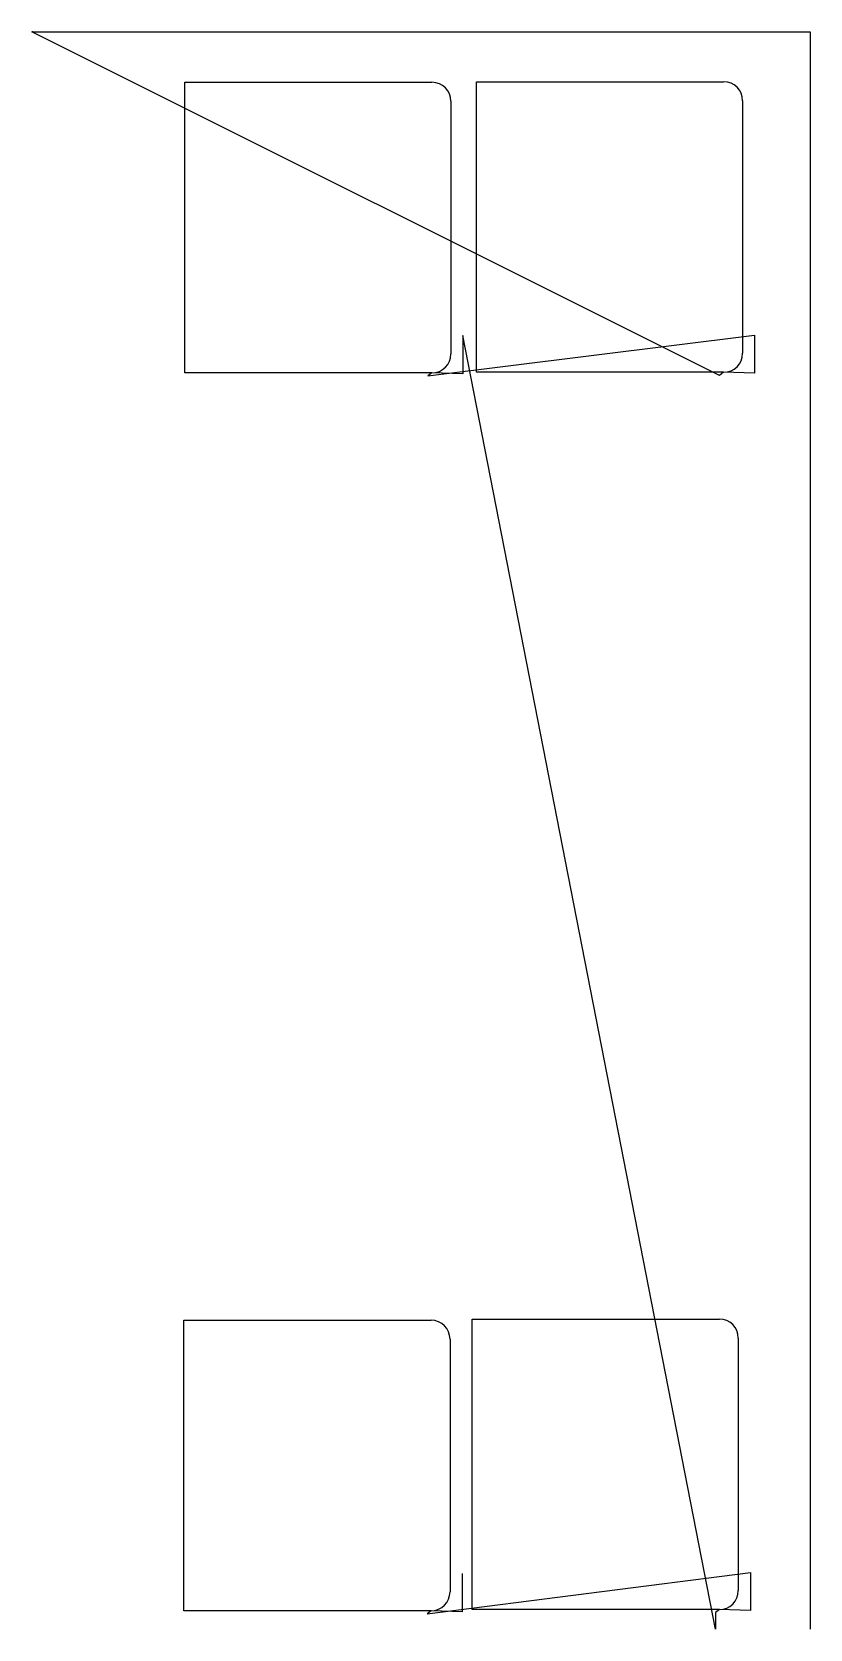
# Model space of a CAD drawing. Header units: metres. Extents: x 0 to 853, y 0 to 1751.
import ezdxf

# ---------------------------------------------------------------- set-up
doc = ezdxf.new("R2010")
doc.units = ezdxf.units.M

msp = doc.modelspace()

# ---------------------------------------------------------------- linework, layer by layer
at = {"layer": 'TOOL_0'}
for p, q in [((753.577, 1374.747), (-0.003, 1751.296)), ((-0.003, 1751.296), (0.997, 1751.296)), ((0.997, 1751.296), (-0.003, 1751.296)), ((-0.003, 1751.296), (0.997, 1751.296)), ((0.997, 1751.296), (852.613, 1751.296)), ((852.613, 1751.296), (852.613, 0.999)), ((167.531, 1377.453), (167.531, 1696.053)), ((167.531, 1696.053), (438.331, 1696.053)), ((487.134, 1378.126), (487.134, 1696.726)), ((487.134, 1696.726), (757.934, 1696.726)), ((459.131, 1675.253), (459.131, 1398.253)), ((778.734, 1675.926), (778.734, 1398.926)), ((433.974, 1374.074), (791.888, 1418.955)), ((791.888, 1418.955), (791.888, 1377.008)), ((748.883, -0.001), (472.285, 1418.282)), ((472.285, 1418.282), (472.285, 1376.335)), ((438.331, 1377.453), (167.531, 1377.453)), ((438.331, 1377.453), (433.974, 1374.074)), ((472.285, 1376.335), (438.331, 1377.453)), ((757.934, 1378.126), (487.134, 1378.126)), ((757.934, 1378.126), (753.577, 1374.747)), ((791.888, 1377.008), (757.934, 1378.126)), ((166.526, 20.007), (166.526, 338.607)), ((166.526, 338.607), (437.326, 338.607)), ((482.44, 21.352), (482.44, 339.952)), ((482.44, 339.952), (753.24, 339.952)), ((458.126, 317.807), (458.126, 40.807)), ((774.04, 319.152), (774.04, 42.152)), ((432.969, 16.628), (787.194, 62.181)), ((471.28, 60.837), (471.28, 18.889)), ((787.194, 62.181), (787.194, 20.234)), ((437.326, 20.007), (166.526, 20.007)), ((437.326, 20.007), (432.969, 16.628)), ((471.28, 18.889), (437.326, 20.007)), ((753.24, 21.352), (482.44, 21.352)), ((753.24, 21.352), (748.883, 17.973)), ((748.883, 17.973), (748.883, -0.001)), ((787.194, 20.234), (753.24, 21.352)), ((852.613, 0.999), (852.613, -0.001))]:
    msp.add_line(p, q, dxfattribs=at)
for centre, start, end in [((438.331, 1675.253), 0, 90), ((757.934, 1675.926), 0, 90), ((438.331, 1398.253), 270, 0), ((757.934, 1398.926), 270, 0), ((437.326, 317.807), 0, 90), ((753.24, 319.152), 0, 90), ((437.326, 40.807), 270, 0), ((753.24, 42.152), 270, 0)]:
    msp.add_arc(centre, 20.8, start, end, dxfattribs=at)

doc.saveas('drawing.dxf')
